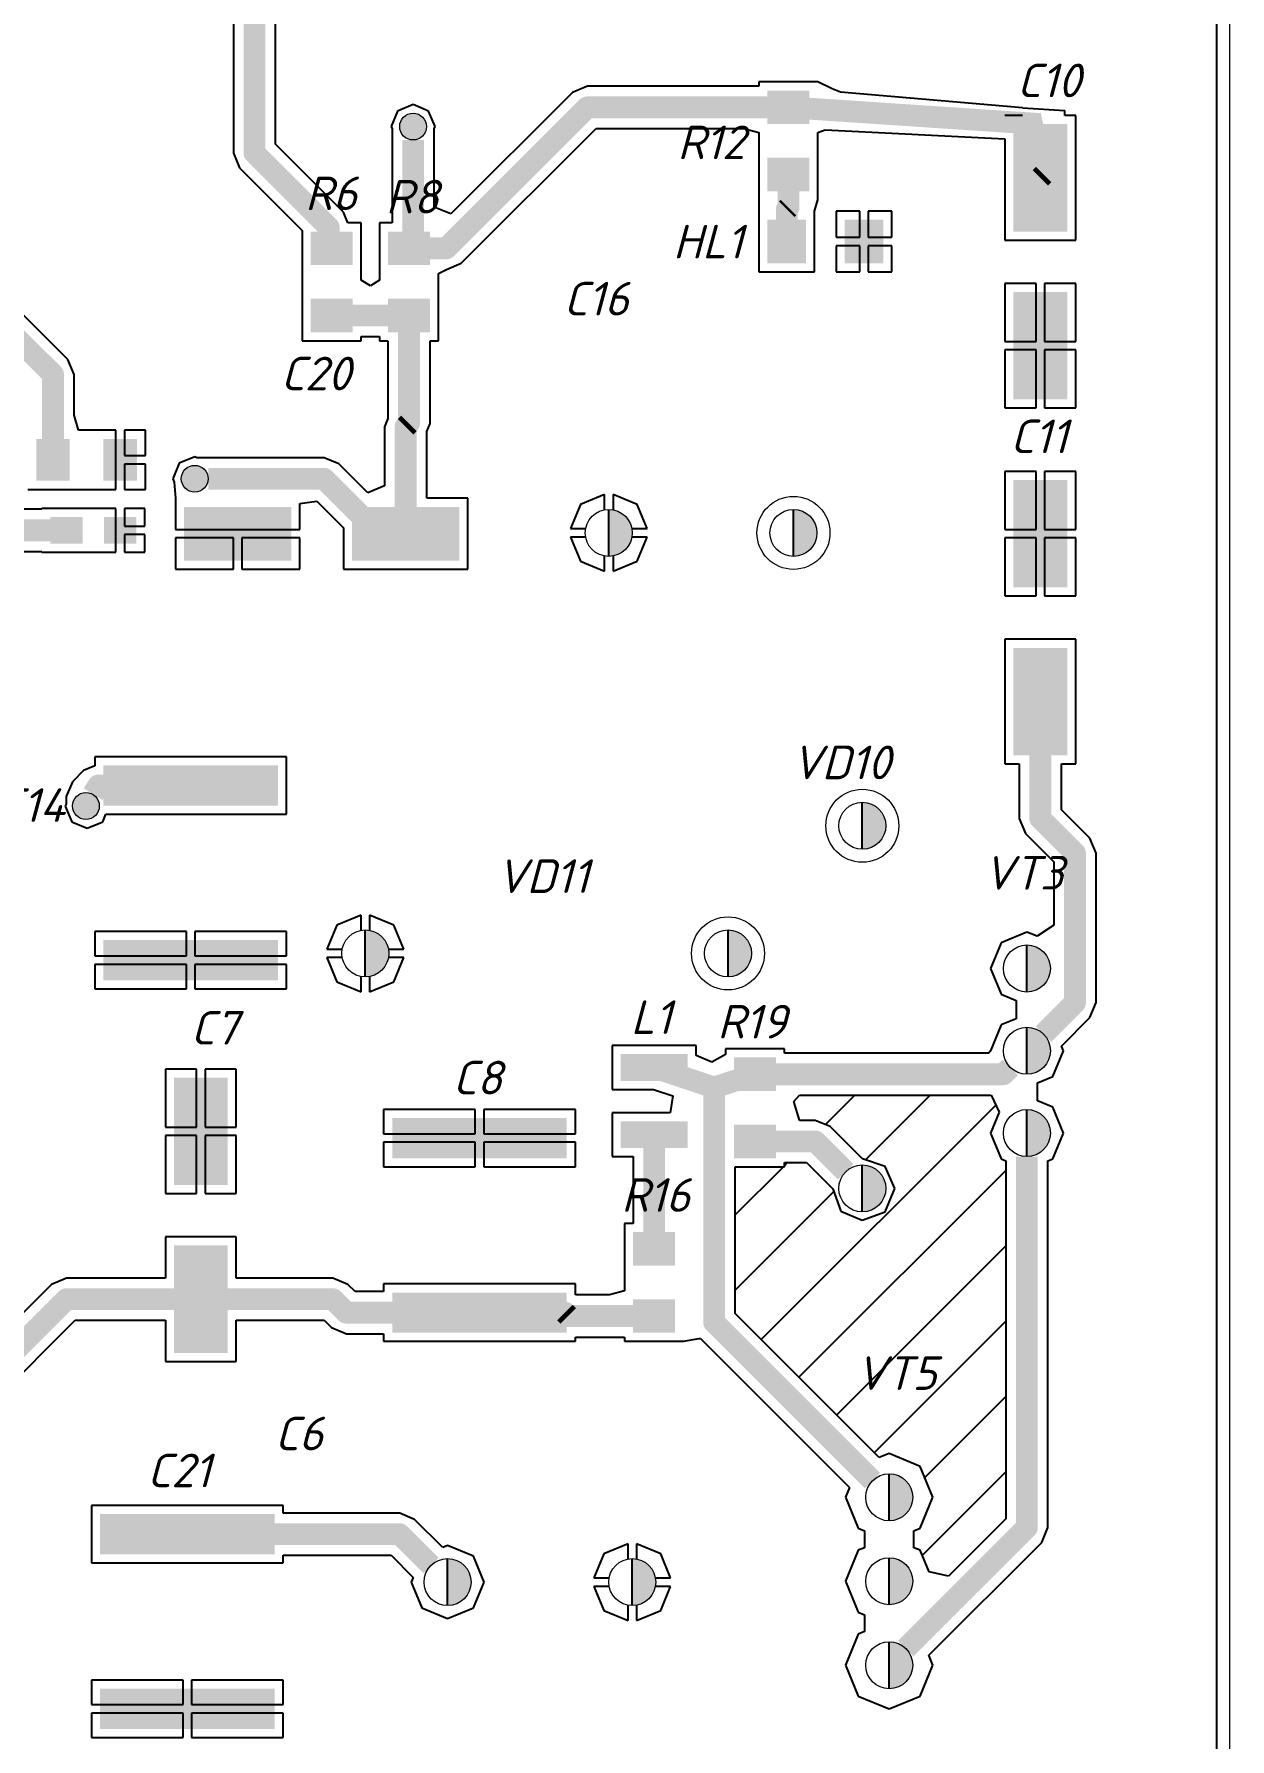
# Model space of a CAD drawing. Header units: millimetres. Extents: x -963 to 6509, y -1367 to 453.
# Drawn here: x 802.4 to 838, y 139.1 to 189.9 of the extents above; entities that cross this region are included whole.
import ezdxf

# ---------------------------------------------------------------- set-up
doc = ezdxf.new("R2010")
doc.units = ezdxf.units.MM
doc.header["$LTSCALE"] = 0.5
doc.layers.get('0').update_dxf_attribs({"lineweight": 60})
doc.layers.get('Defpoints').update_dxf_attribs({"color": 5})
doc.layers.add('2-штриховка', color=7, linetype='Continuous', true_color=0x00c7c7)
doc.layers.add('4-текст', color=7, linetype='Continuous', true_color=0x00ad00)
for name, color, linetype in [('3-размеры', 6, 'Continuous'), ('TopLayer', 1, 'Continuous'), ('TopPaste', 8, 'Continuous')]:
    doc.layers.add(name, color=color, linetype=linetype)
doc.layers.add('Для ПП', color=30, linetype='Continuous', lineweight=20)
doc.styles.get("Standard").update_dxf_attribs({"font": 'isocpeui.ttf', "width": 0.9})
doc.dimstyles.new('Standart', dxfattribs={"dimtxt": 5, "dimasz": 5, "dimexe": 2, "dimexo": 0, "dimgap": 1, "dimtad": 1, "dimtoh": 1, "dimdec": 1, "dimtxsty": 'Standard', "dimcen": 2.5, "dimadec": 0, "dimazin": 0, "dimtfac": 1, "dimtdec": 1, "dimtmove": 0, "dimatfit": 3, "dimldrblk": 'DOTSMALL', "dimfxl": 1, "dimarcsym": 0})

# ---------------------------------------------------------------- blocks, each defined once
blk = doc.blocks.new('*D148')
at = {"layer": '3-размеры', "color": 0, "lineweight": -2, "transparency": 16777216}
for p, q in [((771.795, 153.388), (771.795, 117.321)), ((833.057, 133.988), (833.057, 117.321)), ((773.795, 119.321), (831.057, 119.321))]:
    blk.add_line(p, q, dxfattribs=at)
at = {"layer": '3-размеры', "color": 0, "transparency": 16777216}
for points in [[(773.795, 119.654), (773.795, 118.988), (771.795, 119.321)], [(831.057, 119.654), (831.057, 118.988), (833.057, 119.321)]]:
    blk.add_solid(points, dxfattribs=at)
at = {"layer": 'Defpoints', "color": 0, "transparency": 16777216}
for p in [(771.795, 153.388), (833.057, 133.988), (833.057, 119.321)]:
    blk.add_point(p, dxfattribs=at)
at = {"layer": '3-размеры', "color": 0, "transparency": 16777216, "insert": (801.908, 121.521), "char_height": 2, "attachment_point": 5}
blk.add_mtext('61,3', dxfattribs=at)
blk = doc.blocks.new('_DotSmall')
at = {"color": 0, "linetype": 'ByBlock', "const_width": 0.5}
blk.add_lwpolyline([(-0.0625, 0, 1), (0.0625, 0, 1)], format="xyb", close=True, dxfattribs=at)

msp = doc.modelspace()

# ---------------------------------------------------------------- hatches: boundary and pattern name
at = {"layer": '2-штриховка'}
h = msp.add_hatch(dxfattribs=at)
h.set_pattern_fill('ANSI31', color=256, scale=0.5)
h.set_pattern_definition([(45, (700.0406, 0), (-1.122532, 1.122532), [])])
h.paths.add_polyline_path([(806.141, 222.949), (803.529, 225.561), (796.125, 225.561), (795.674, 225.434), (795.674, 224.942), (795.674, 223.434), (795.422, 223.434), (795.422, 222.967), (795.522, 222.725), (795.522, 222.35), (795.815, 222.35), (795.815, 220.487), (795.522, 220.487), (795.522, 217.464), (795.322, 216.981), (795.322, 214.142), (795.574, 214.142), (795.574, 214.014), (796.616, 214.014), (796.616, 214.142), (798.374, 214.142), (798.374, 212.642), (798.374, 212.634), (798.374, 212.142), (798.825, 212.014), (799.965, 212.014), (800.416, 212.142), (800.416, 212.634), (800.416, 214.142), (801.163, 214.142), (801.668, 214.647), (801.668, 216.361), (801.296, 216.361), (801.296, 218.264), (803.214, 218.264), (803.214, 217.914), (804.241, 217.914), (804.241, 218.167), (805.741, 218.167), (805.749, 218.167), (806.241, 218.167), (806.368, 218.617), (806.368, 219.209), (806.241, 219.209), (806.241, 219.461), (805.078, 219.461), (804.634, 219.644), (803.694, 220.585), (803.629, 220.612), (803.437, 221.074), (803.629, 221.536), (804.091, 221.728), (804.553, 221.536), (804.58, 221.471), (805.337, 220.714), (805.821, 220.714), (805.855, 220.733), (806.183, 221.214), (806.141, 221.409), (806.141, 221.425)])
h.paths.add_polyline_path([(806.268, 210.597), (806.268, 211.761), (805.768, 212.209), (805.649, 212.209), (804.141, 212.209), (804.141, 212.209), (804.002, 212.266), (802.68, 210.944), (802.174, 210.735), (802.174, 210.634), (800.416, 210.634), (800.416, 210.761), (799.307, 210.761), (799.307, 203.414), (799.807, 203.15), (799.911, 203.222), (799.911, 203.981), (800.095, 204.424)])
h.paths.add_polyline_path([(805.064, 206.914), (804.564, 207.121), (801.165, 203.721), (801.165, 202.628), (800.981, 202.184), (799.291, 200.494), (798.848, 200.311), (798.16, 200.311), (798.149, 200.284), (797.495, 200.013), (796.841, 200.284), (796.571, 200.938), (796.651, 201.132), (796.317, 201.632), (795.964, 201.632), (795.521, 201.815), (795.484, 201.853), (795.022, 201.661), (795.022, 198.03), (795.049, 197.542), (795.124, 197.073), (795.466, 196.931), (795.683, 196.714), (796.416, 196.714), (796.416, 196.842), (798.174, 196.842), (798.174, 196.714), (799.513, 196.714), (799.53, 196.731), (799.641, 196.777), (799.641, 197.142), (805.064, 197.142)])
h.paths.add_polyline_path([(805.064, 195.434), (799.641, 195.434), (799.641, 195.461), (798.621, 195.461), (798.174, 194.961), (798.174, 194.842), (798.174, 193.334), (797.922, 193.334), (797.922, 192.728), (798.095, 192.266), (798.787, 191.979), (798.814, 191.914), (799.641, 191.914), (799.641, 191.942), (805.064, 191.942)])
h.paths.add_polyline_path([(831.368, 156.31), (831.227, 156.369), (830.908, 157.138), (831.166, 157.761), (830.928, 158.261), (825.221, 158.261), (825.06, 158.08), (825.22, 157.519), (825.224, 157.514), (825.695, 157.514), (826.138, 157.331), (827.104, 156.365), (827.772, 156.144), (828.061, 155.488), (827.772, 154.791), (827.093, 154.538), (826.45, 154.813), (826.218, 155.479), (825.435, 156.261), (824.774, 156.261), (824.774, 156.134), (823.31, 156.134), (823.31, 151.758), (827.6, 147.469), (827.895, 147.591), (828.816, 147.209), (829.198, 146.288), (828.816, 145.366), (828.627, 145.288), (828.627, 144.788), (828.816, 144.709), (829.082, 144.068), (829.66, 143.939), (831.368, 145.647)])
h = msp.add_hatch(color=256, dxfattribs=at)
h.dxf.hatch_style = 1
h.paths.add_polyline_path([(813.318, 187.114, 1), (814.118, 187.114, 1)])
h = msp.add_hatch(color=256, dxfattribs=at)
h.dxf.hatch_style = 1
h.paths.add_polyline_path([(806.815, 176.624, 1), (807.615, 176.624, 1)])
h = msp.add_hatch(color=256, dxfattribs=at)
h.dxf.hatch_style = 1
h.paths.add_polyline_path([(819.545, 175.713), (819.545, 174.313, 0.414214), (820.245, 175.013, 0.414214)])
h = msp.add_hatch(color=256, dxfattribs=at)
h.dxf.hatch_style = 1
h.paths.add_polyline_path([(825.045, 175.713), (825.045, 174.313, 0.414214), (825.745, 175.013, 0.414214)])
h = msp.add_hatch(color=256, dxfattribs=at)
h.dxf.hatch_style = 1
h.paths.add_polyline_path([(803.573, 166.878, 1), (804.373, 166.878, 1)])
h = msp.add_hatch(color=256, dxfattribs=at)
h.dxf.hatch_style = 1
h.paths.add_polyline_path([(827.095, 166.988), (827.095, 165.588, 0.414214), (827.795, 166.288, 0.414214)])
h = msp.add_hatch(color=256, dxfattribs=at)
h.dxf.hatch_style = 1
h.paths.add_polyline_path([(812.295, 163.188), (812.295, 161.788, 0.414214), (812.995, 162.488, 0.414214)])
h = msp.add_hatch(color=256, dxfattribs=at)
h.dxf.hatch_style = 1
h.paths.add_polyline_path([(823.095, 163.188), (823.095, 161.788, 0.414214), (823.795, 162.488, 0.414214)])
h = msp.add_hatch(color=256, dxfattribs=at)
h.dxf.hatch_style = 1
h.paths.add_polyline_path([(831.995, 162.738), (831.995, 161.338, 0.414214), (832.695, 162.038, 0.414214)])
h = msp.add_hatch(color=256, dxfattribs=at)
h.dxf.hatch_style = 1
h.paths.add_polyline_path([(831.995, 160.288), (831.995, 158.888, 0.414214), (832.695, 159.588, 0.414214)])
h = msp.add_hatch(color=256, dxfattribs=at)
h.dxf.hatch_style = 1
h.paths.add_polyline_path([(831.995, 157.838), (831.995, 156.438, 0.414214), (832.695, 157.138, 0.414214)])
h = msp.add_hatch(color=256, dxfattribs=at)
h.dxf.hatch_style = 1
h.paths.add_polyline_path([(827.095, 156.188), (827.095, 154.788, 0.414214), (827.795, 155.488, 0.414214)])
h = msp.add_hatch(color=256, dxfattribs=at)
h.dxf.hatch_style = 1
h.paths.add_polyline_path([(827.895, 146.988), (827.895, 145.588, 0.414214), (828.595, 146.288, 0.414214)])
h = msp.add_hatch(color=256, dxfattribs=at)
h.dxf.hatch_style = 1
h.paths.add_polyline_path([(814.745, 144.463), (814.745, 143.063, 0.414214), (815.445, 143.763, 0.414214)])
h = msp.add_hatch(color=256, dxfattribs=at)
h.dxf.hatch_style = 1
h.paths.add_polyline_path([(820.245, 144.463), (820.245, 143.063, 0.414214), (820.945, 143.763, 0.414214)])
h = msp.add_hatch(color=256, dxfattribs=at)
h.dxf.hatch_style = 1
h.paths.add_polyline_path([(827.895, 144.488), (827.895, 143.088, 0.414214), (828.595, 143.788, 0.414214)])
h = msp.add_hatch(color=256, dxfattribs=at)
h.dxf.hatch_style = 1
h.paths.add_polyline_path([(827.895, 141.988), (827.895, 140.588, 0.414214), (828.595, 141.288, 0.414214)])

# ---------------------------------------------------------------- linework, layer by layer
at = {"layer": '4-текст'}
for p, q in [((819.545, 174.313), (819.545, 175.713)), ((825.045, 174.313), (825.045, 175.713)), ((827.095, 165.588), (827.095, 166.988)), ((812.295, 161.788), (812.295, 163.188)), ((823.095, 161.788), (823.095, 163.188)), ((831.995, 161.338), (831.995, 162.738)), ((831.995, 158.888), (831.995, 160.288)), ((831.995, 156.438), (831.995, 157.838)), ((827.095, 154.788), (827.095, 156.188)), ((827.895, 145.588), (827.895, 146.988)), ((814.745, 143.063), (814.745, 144.463)), ((820.245, 143.063), (820.245, 144.463)), ((827.895, 143.088), (827.895, 144.488)), ((827.895, 140.588), (827.895, 141.988))]:
    msp.add_line(p, q, dxfattribs=at)
at = {"layer": 'TopLayer'}
for p, q in [((837.645, 258.575), (837.645, 129.4)), ((809.622, 186.585), (809.622, 219.209)), ((808.368, 218.758), (808.368, 186.325)), ((825.774, 188.442), (824.016, 188.442)), ((824.016, 188.442), (824.016, 188.314)), ((826.193, 188.241), (825.774, 188.442)), ((825.774, 188.442), (825.774, 188.442)), ((825.774, 188.442), (825.774, 188.442)), ((818.465, 188.131), (814.844, 184.51)), ((818.908, 188.314), (818.465, 188.131)), ((824.016, 188.314), (818.908, 188.314)), ((826.448, 188.135), (826.193, 188.241)), ((831.868, 187.673), (826.448, 188.135)), ((813.255, 187.577), (813.064, 187.114)), ((813.718, 187.768), (813.255, 187.577)), ((814.18, 187.577), (813.718, 187.768)), ((814.371, 187.114), (814.18, 187.577)), ((831.868, 187.442), (831.341, 187.442)), ((831.868, 187.673), (833.122, 187.594)), ((833.122, 187.442), (833.122, 187.594)), ((833.449, 187.442), (833.122, 187.442)), ((833.449, 183.734), (833.449, 187.442)), ((813.064, 187.114), (813.091, 187.049)), ((813.091, 187.049), (813.091, 184.242)), ((814.344, 187.049), (814.371, 187.114)), ((814.344, 184.717), (814.344, 187.049)), ((815.151, 183.044), (819.168, 187.061)), ((819.168, 187.061), (823.565, 187.061)), ((823.565, 187.061), (824.016, 186.934)), ((824.016, 186.934), (824.016, 186.442)), ((825.774, 186.934), (825.986, 187.019)), ((825.774, 186.442), (825.774, 186.934)), ((825.986, 187.019), (831.341, 186.744)), ((811.646, 184.56), (809.622, 186.585)), ((824.016, 186.442), (824.016, 186.434)), ((824.016, 186.434), (824.016, 184.934)), ((825.774, 186.434), (825.774, 186.442)), ((825.774, 185.05), (825.774, 186.434)), ((831.341, 186.744), (831.341, 183.734)), ((808.368, 186.325), (808.552, 185.882)), ((808.552, 185.882), (810.416, 184.018)), ((824.016, 184.934), (824.016, 184.934)), ((824.016, 184.934), (824.016, 184.592)), ((825.674, 184.592), (825.774, 184.934)), ((825.774, 184.934), (825.774, 185.05)), ((825.774, 184.934), (825.774, 184.934)), ((803.438, 180.174), (798.982, 184.631)), ((811.778, 184.242), (811.646, 184.56)), ((814.844, 184.51), (814.344, 184.717)), ((824.016, 184.592), (824.016, 184.592)), ((824.016, 184.592), (824.016, 184.434)), ((824.016, 184.434), (824.016, 182.784)), ((825.674, 182.784), (825.674, 184.592)), ((825.674, 184.592), (825.674, 184.592)), ((827.018, 184.592), (826.316, 184.592)), ((826.316, 184.592), (826.316, 183.815)), ((827.018, 183.815), (827.018, 184.592)), ((827.974, 184.592), (827.272, 184.592)), ((827.272, 184.592), (827.272, 183.815)), ((827.974, 183.815), (827.974, 184.592)), ((810.416, 184.018), (810.416, 182.742)), ((812.174, 184.242), (811.778, 184.242)), ((812.174, 182.742), (812.174, 184.242)), ((813.091, 184.242), (812.716, 184.242)), ((812.716, 184.242), (812.716, 182.742)), ((826.316, 183.815), (827.018, 183.815)), ((827.272, 183.815), (827.974, 183.815)), ((827.018, 183.561), (826.316, 183.561)), ((826.316, 183.561), (826.316, 182.784)), ((827.018, 182.784), (827.018, 183.561)), ((827.974, 183.561), (827.272, 183.561)), ((827.272, 183.561), (827.272, 182.784)), ((827.974, 182.784), (827.974, 183.561)), ((831.341, 183.734), (833.449, 183.734)), ((814.474, 182.734), (814.708, 182.861)), ((814.708, 182.861), (815.151, 183.044)), ((810.416, 182.742), (810.416, 182.734)), ((810.416, 182.734), (810.416, 182.242)), ((812.174, 182.734), (812.174, 182.742)), ((812.174, 182.54), (812.174, 182.734)), ((812.445, 182.369), (812.174, 182.54)), ((812.716, 182.54), (812.445, 182.369)), ((812.716, 182.742), (812.716, 182.734)), ((812.716, 182.734), (812.716, 182.54)), ((814.474, 182.242), (814.474, 182.734)), ((824.016, 182.784), (825.674, 182.784)), ((826.316, 182.784), (827.018, 182.784)), ((827.272, 182.784), (827.974, 182.784)), ((832.268, 182.442), (831.341, 182.442)), ((831.341, 182.442), (831.341, 180.715)), ((832.268, 180.715), (832.268, 182.442)), ((833.449, 182.442), (832.522, 182.442)), ((832.522, 182.442), (832.522, 180.715)), ((833.449, 180.715), (833.449, 182.442)), ((810.416, 182.242), (810.416, 182.234)), ((810.416, 182.234), (810.416, 180.734)), ((814.474, 182.234), (814.474, 182.242)), ((814.474, 180.734), (814.474, 182.234)), ((812.174, 180.734), (812.174, 180.861)), ((812.174, 180.861), (812.716, 180.861)), ((812.716, 180.861), (812.716, 180.734)), ((810.416, 180.734), (812.174, 180.734)), ((812.716, 180.734), (812.968, 180.734)), ((812.968, 180.734), (812.968, 178.415)), ((814.222, 178.274), (814.222, 180.734)), ((814.222, 180.734), (814.474, 180.734)), ((831.341, 180.715), (832.268, 180.715)), ((832.268, 180.461), (831.341, 180.461)), ((831.341, 180.461), (831.341, 178.734)), ((832.268, 178.734), (832.268, 180.461)), ((832.522, 180.715), (833.449, 180.715)), ((833.449, 180.461), (832.522, 180.461)), ((832.522, 180.461), (832.522, 178.734)), ((833.449, 178.734), (833.449, 180.461)), ((803.622, 179.731), (803.438, 180.174)), ((803.622, 178.517), (803.622, 179.731)), ((831.341, 178.734), (832.268, 178.734)), ((832.522, 178.734), (833.449, 178.734)), ((803.749, 178.067), (803.622, 178.517)), ((812.968, 178.415), (812.868, 178.174)), ((814.122, 178.032), (814.222, 178.274)), ((804.241, 178.067), (803.749, 178.067)), ((804.249, 178.067), (804.241, 178.067)), ((804.868, 178.067), (804.249, 178.067)), ((804.868, 177.188), (804.868, 178.067)), ((805.749, 178.067), (805.122, 178.067)), ((805.122, 178.067), (805.122, 177.315)), ((805.749, 177.315), (805.749, 178.067)), ((812.868, 178.174), (812.868, 176.414)), ((814.122, 176.042), (814.122, 178.032)), ((805.122, 177.315), (805.749, 177.315)), ((807.215, 177.278), (806.753, 177.086)), ((807.28, 177.251), (807.215, 177.278)), ((811.065, 177.251), (807.28, 177.251)), ((811.508, 177.067), (811.065, 177.251)), ((804.868, 176.309), (804.868, 177.188)), ((805.749, 177.061), (805.122, 177.061)), ((805.122, 177.061), (805.122, 176.309)), ((805.749, 176.309), (805.749, 177.061)), ((806.753, 177.086), (806.561, 176.624)), ((812.368, 176.207), (811.508, 177.067)), ((832.268, 176.842), (831.341, 176.842)), ((831.341, 176.842), (831.341, 175.115)), ((832.268, 175.115), (832.268, 176.842)), ((833.449, 176.842), (832.522, 176.842)), ((832.522, 176.842), (832.522, 175.115)), ((833.449, 175.115), (833.449, 176.842)), ((802.241, 176.309), (803.741, 176.309)), ((803.741, 176.309), (803.749, 176.309)), ((803.749, 176.309), (804.241, 176.309)), ((804.241, 176.309), (804.249, 176.309)), ((804.249, 176.309), (804.868, 176.309)), ((805.122, 176.309), (805.749, 176.309)), ((806.561, 176.624), (806.602, 176.526)), ((806.602, 176.526), (806.641, 176.042)), ((812.868, 176.414), (812.368, 176.207)), ((802.658, 175.714), (795.135, 175.714)), ((803.758, 175.742), (802.658, 175.742)), ((802.658, 175.742), (802.658, 175.714)), ((804.258, 175.742), (803.758, 175.742)), ((804.631, 175.742), (804.258, 175.742)), ((804.868, 175.742), (804.631, 175.742)), ((804.868, 175.088), (804.868, 175.742)), ((805.731, 175.742), (805.122, 175.742)), ((805.122, 175.742), (805.122, 175.215)), ((805.731, 175.215), (805.731, 175.742)), ((806.641, 176.042), (806.641, 176.042)), ((806.641, 176.042), (806.641, 175.115)), ((810.349, 175.892), (810.849, 175.954)), ((810.349, 175.115), (810.349, 175.892)), ((810.849, 175.954), (811.641, 175.162)), ((815.349, 176.042), (814.122, 176.042)), ((815.349, 173.934), (815.349, 176.042)), ((818.7, 175.858), (818.403, 175.14)), ((819.418, 176.155), (818.7, 175.858)), ((819.418, 175.701), (819.418, 176.155)), ((819.418, 175.701), (819.418, 176.047)), ((820.39, 175.858), (819.672, 176.155)), ((819.672, 176.155), (819.672, 175.701)), ((819.672, 176.047), (819.672, 175.701)), ((820.687, 175.14), (820.39, 175.858)), ((805.122, 175.215), (805.731, 175.215)), ((804.868, 174.434), (804.868, 175.088)), ((805.731, 174.961), (805.122, 174.961)), ((805.122, 174.961), (805.122, 174.434)), ((805.731, 174.434), (805.731, 174.961)), ((806.641, 175.115), (808.495, 175.115)), ((808.368, 174.861), (806.641, 174.861)), ((806.641, 174.861), (806.641, 173.934)), ((808.368, 173.934), (808.368, 174.861)), ((808.495, 175.115), (810.349, 175.115)), ((810.349, 174.861), (808.622, 174.861)), ((808.622, 174.861), (808.622, 173.934)), ((810.349, 173.934), (810.349, 174.861)), ((811.641, 175.162), (811.641, 173.934)), ((818.403, 175.14), (818.857, 175.14)), ((818.857, 174.886), (818.403, 174.886)), ((818.403, 174.886), (818.7, 174.168)), ((818.511, 175.14), (818.857, 175.14)), ((818.857, 174.886), (818.511, 174.886)), ((820.233, 175.14), (820.579, 175.14)), ((820.233, 175.14), (820.687, 175.14)), ((820.579, 174.886), (820.233, 174.886)), ((820.687, 174.886), (820.233, 174.886)), ((820.39, 174.168), (820.687, 174.886)), ((831.341, 175.115), (832.268, 175.115)), ((832.268, 174.861), (831.341, 174.861)), ((831.341, 174.861), (831.341, 173.134)), ((832.268, 173.134), (832.268, 174.861)), ((832.522, 175.115), (833.449, 175.115)), ((833.449, 174.861), (832.522, 174.861)), ((832.522, 174.861), (832.522, 173.134)), ((833.449, 173.134), (833.449, 174.861)), ((795.395, 174.461), (802.658, 174.461)), ((802.658, 174.461), (802.658, 174.434)), ((802.658, 174.434), (803.758, 174.434)), ((803.758, 174.434), (804.131, 174.434)), ((804.131, 174.434), (804.631, 174.434)), ((804.631, 174.434), (804.868, 174.434)), ((805.122, 174.434), (805.731, 174.434)), ((818.7, 174.168), (819.418, 173.87)), ((819.418, 173.978), (819.418, 174.324)), ((819.418, 173.87), (819.418, 174.324)), ((819.672, 174.324), (819.672, 173.978)), ((819.672, 174.324), (819.672, 173.87)), ((819.672, 173.87), (820.39, 174.168)), ((806.641, 173.934), (808.368, 173.934)), ((808.622, 173.934), (810.349, 173.934)), ((811.641, 173.934), (815.349, 173.934)), ((831.341, 173.134), (832.268, 173.134)), ((832.522, 173.134), (833.449, 173.134)), ((833.449, 171.842), (831.341, 171.842)), ((831.341, 171.842), (831.341, 168.134)), ((833.449, 168.134), (833.449, 171.842)), ((804.241, 168.071), (803.902, 167.931)), ((809.949, 168.342), (804.241, 168.342)), ((804.241, 168.342), (804.241, 168.071)), ((809.949, 166.634), (809.949, 168.342)), ((831.341, 168.134), (831.768, 168.134)), ((831.768, 168.134), (831.768, 166.507)), ((833.022, 166.766), (833.022, 168.134)), ((833.022, 168.134), (833.449, 168.134)), ((803.572, 167.601), (803.388, 167.157)), ((803.902, 167.931), (803.572, 167.601)), ((803.388, 167.157), (803.388, 166.936)), ((803.388, 166.936), (803.361, 166.871)), ((803.361, 166.871), (803.552, 166.408)), ((804.477, 166.408), (804.57, 166.634)), ((804.57, 166.634), (809.949, 166.634)), ((833.871, 165.917), (833.022, 166.766)), ((803.552, 166.408), (804.015, 166.217)), ((804.015, 166.217), (804.477, 166.408)), ((831.768, 166.507), (831.952, 166.063)), ((831.952, 166.063), (832.801, 165.214)), ((834.055, 165.474), (833.871, 165.917)), ((832.801, 165.214), (832.801, 163.332)), ((834.055, 161.021), (834.055, 165.474)), ((812.168, 163.63), (811.45, 163.333)), ((812.168, 163.176), (812.168, 163.63)), ((812.168, 163.176), (812.168, 163.522)), ((813.14, 163.333), (812.422, 163.63)), ((812.422, 163.63), (812.422, 163.176)), ((812.422, 163.522), (812.422, 163.176)), ((806.968, 163.142), (804.241, 163.142)), ((804.241, 163.142), (804.241, 162.415)), ((806.968, 162.415), (806.968, 163.142)), ((809.949, 163.142), (807.222, 163.142)), ((807.222, 163.142), (807.222, 162.415)), ((809.949, 162.415), (809.949, 163.142)), ((811.45, 163.333), (811.153, 162.615)), ((813.437, 162.615), (813.14, 163.333)), ((831.995, 163.124), (831.227, 162.806)), ((832.301, 162.997), (831.995, 163.124)), ((832.801, 163.332), (832.301, 162.997)), ((811.153, 162.615), (811.607, 162.615)), ((811.261, 162.615), (811.607, 162.615)), ((812.983, 162.615), (813.329, 162.615)), ((812.983, 162.615), (813.437, 162.615)), ((831.227, 162.806), (830.908, 162.038)), ((804.241, 162.415), (806.968, 162.415)), ((806.968, 162.161), (804.241, 162.161)), ((804.241, 162.161), (804.241, 161.434)), ((806.968, 161.434), (806.968, 162.161)), ((807.222, 162.415), (809.949, 162.415)), ((809.949, 162.161), (807.222, 162.161)), ((807.222, 162.161), (807.222, 161.434)), ((809.949, 161.434), (809.949, 162.161)), ((811.607, 162.361), (811.153, 162.361)), ((811.153, 162.361), (811.45, 161.643)), ((811.607, 162.361), (811.261, 162.361)), ((813.329, 162.361), (812.983, 162.361)), ((813.437, 162.361), (812.983, 162.361)), ((813.14, 161.643), (813.437, 162.361)), ((830.908, 162.038), (831.227, 161.269)), ((811.45, 161.643), (812.168, 161.345)), ((812.168, 161.453), (812.168, 161.799)), ((812.168, 161.345), (812.168, 161.799)), ((812.422, 161.799), (812.422, 161.453)), ((812.422, 161.799), (812.422, 161.345)), ((812.422, 161.345), (813.14, 161.643)), ((804.241, 161.434), (806.968, 161.434)), ((807.222, 161.434), (809.949, 161.434)), ((831.227, 161.269), (831.676, 161.083)), ((831.676, 161.083), (831.676, 160.542)), ((833.871, 160.577), (834.055, 161.021)), ((831.676, 160.542), (831.227, 160.356)), ((833.023, 159.729), (833.871, 160.577)), ((831.227, 160.356), (830.908, 159.588)), ((822.149, 159.742), (819.641, 159.742)), ((819.641, 159.742), (819.641, 158.434)), ((822.149, 159.45), (822.149, 159.742)), ((822.613, 159.244), (822.149, 159.45)), ((823.016, 159.479), (822.613, 159.244)), ((824.774, 159.642), (823.016, 159.642)), ((823.016, 159.642), (823.016, 159.479)), ((824.774, 159.514), (824.774, 159.642)), ((830.859, 159.514), (824.774, 159.514)), ((830.908, 159.588), (830.859, 159.514)), ((832.763, 158.819), (833.082, 159.588)), ((833.082, 159.588), (833.023, 159.729)), ((807.268, 159.042), (806.341, 159.042)), ((806.341, 159.042), (806.341, 157.315)), ((807.268, 157.315), (807.268, 159.042)), ((808.449, 159.042), (807.522, 159.042)), ((807.522, 159.042), (807.522, 157.315)), ((808.449, 157.315), (808.449, 159.042)), ((819.641, 158.434), (820.876, 158.434)), ((820.876, 158.434), (821.454, 158.242)), ((832.314, 158.633), (832.763, 158.819)), ((832.314, 158.092), (832.314, 158.633)), ((821.454, 158.242), (821.374, 157.742)), ((825.06, 158.08), (825.221, 158.261)), ((825.22, 157.519), (825.06, 158.08)), ((825.221, 158.261), (830.928, 158.261)), ((830.928, 158.261), (831.166, 157.761)), ((832.763, 157.906), (832.314, 158.092)), ((815.568, 157.842), (812.841, 157.842)), ((812.841, 157.842), (812.841, 157.115)), ((815.568, 157.115), (815.568, 157.842)), ((818.549, 157.842), (815.822, 157.842)), ((815.822, 157.842), (815.822, 157.115)), ((818.549, 157.115), (818.549, 157.842)), ((821.374, 157.742), (819.641, 157.742)), ((819.641, 157.742), (819.641, 156.434)), ((825.224, 157.514), (825.22, 157.519)), ((825.695, 157.514), (825.224, 157.514)), ((826.138, 157.331), (825.695, 157.514)), ((831.166, 157.761), (830.908, 157.138)), ((833.082, 157.138), (832.763, 157.906)), ((806.341, 157.315), (807.268, 157.315)), ((807.268, 157.061), (806.341, 157.061)), ((806.341, 157.061), (806.341, 155.334)), ((807.268, 155.334), (807.268, 157.061)), ((807.522, 157.315), (808.449, 157.315)), ((808.449, 157.061), (807.522, 157.061)), ((807.522, 157.061), (807.522, 155.334)), ((808.449, 155.334), (808.449, 157.061)), ((812.841, 157.115), (815.568, 157.115)), ((815.822, 157.115), (818.549, 157.115)), ((827.104, 156.365), (826.138, 157.331)), ((830.908, 157.138), (831.227, 156.369)), ((832.763, 156.369), (833.082, 157.138)), ((815.568, 156.861), (812.841, 156.861)), ((812.841, 156.861), (812.841, 156.134)), ((815.568, 156.134), (815.568, 156.861)), ((818.549, 156.861), (815.822, 156.861)), ((815.822, 156.861), (815.822, 156.134)), ((818.549, 156.134), (818.549, 156.861)), ((819.641, 156.434), (820.268, 156.434)), ((820.268, 156.434), (820.268, 154.442)), ((812.841, 156.134), (815.568, 156.134)), ((815.822, 156.134), (818.549, 156.134)), ((823.31, 151.758), (823.31, 156.134)), ((823.31, 156.134), (824.774, 156.134)), ((824.774, 156.134), (824.774, 156.261)), ((824.774, 156.261), (825.435, 156.261)), ((825.435, 156.261), (826.218, 155.479)), ((827.772, 156.144), (827.104, 156.365)), ((828.061, 155.488), (827.772, 156.144)), ((831.227, 156.369), (831.368, 156.31)), ((831.368, 156.31), (831.368, 145.647)), ((832.622, 156.31), (832.763, 156.369)), ((832.622, 145.388), (832.622, 156.31)), ((826.218, 155.479), (826.45, 154.813)), ((827.772, 154.791), (828.061, 155.488)), ((806.341, 155.334), (807.268, 155.334)), ((807.522, 155.334), (808.449, 155.334)), ((820.268, 154.442), (820.016, 154.442)), ((820.016, 154.442), (820.016, 152.942)), ((826.45, 154.813), (827.093, 154.538)), ((827.093, 154.538), (827.772, 154.791)), ((808.449, 154.042), (806.341, 154.042)), ((806.341, 154.042), (806.341, 152.814)), ((808.449, 152.814), (808.449, 154.042)), ((820.016, 152.942), (820.016, 152.934)), ((820.016, 152.934), (820.016, 152.442)), ((802.952, 152.631), (800.26, 149.939)), ((803.395, 152.814), (802.952, 152.631)), ((806.341, 152.814), (803.395, 152.814)), ((811.33, 152.814), (808.449, 152.814)), ((811.773, 152.631), (811.33, 152.814)), ((811.99, 152.414), (811.773, 152.631)), ((812.841, 152.414), (811.99, 152.414)), ((818.549, 152.642), (812.841, 152.642)), ((812.841, 152.642), (812.841, 152.414)), ((818.549, 152.314), (818.549, 152.642)), ((820.016, 152.442), (819.565, 152.314)), ((819.565, 152.314), (818.549, 152.314)), ((801.146, 149.053), (803.655, 151.561)), ((803.655, 151.561), (806.341, 151.561)), ((806.341, 151.561), (806.341, 150.334)), ((808.449, 150.334), (808.449, 151.561)), ((808.449, 151.561), (811.07, 151.561)), ((811.07, 151.561), (811.287, 151.344)), ((811.287, 151.344), (811.73, 151.161)), ((827.6, 147.469), (823.31, 151.758)), ((811.73, 151.161), (812.841, 151.161)), ((812.841, 151.161), (812.841, 150.934)), ((812.841, 150.934), (818.549, 150.934)), ((818.549, 150.934), (818.549, 151.061)), ((818.549, 151.061), (820.016, 151.061)), ((820.016, 151.061), (820.016, 150.934)), ((820.016, 150.934), (821.774, 150.934)), ((821.774, 150.934), (822.239, 151.019)), ((821.774, 150.934), (821.774, 150.934)), ((822.239, 151.019), (822.274, 151.022)), ((822.274, 151.022), (826.714, 146.582)), ((806.341, 150.334), (808.449, 150.334)), ((827.895, 147.591), (827.6, 147.469)), ((828.816, 147.209), (827.895, 147.591)), ((829.198, 146.288), (828.816, 147.209)), ((826.714, 146.582), (826.592, 146.288)), ((826.592, 146.288), (826.973, 145.366)), ((828.816, 145.366), (829.198, 146.288)), ((809.849, 146.042), (804.141, 146.042)), ((804.141, 146.042), (804.141, 144.334)), ((809.849, 145.814), (809.849, 146.042)), ((813.32, 145.814), (809.849, 145.814)), ((813.763, 145.631), (813.32, 145.814)), ((814.603, 144.791), (813.763, 145.631)), ((826.973, 145.366), (827.163, 145.288)), ((827.163, 145.288), (827.163, 144.788)), ((828.627, 145.288), (828.816, 145.366)), ((828.627, 144.788), (828.627, 145.288)), ((831.368, 145.647), (829.66, 143.939)), ((832.438, 144.944), (832.622, 145.388)), ((814.745, 144.849), (814.603, 144.791)), ((815.513, 144.531), (814.745, 144.849)), ((820.118, 144.905), (819.4, 144.608)), ((820.118, 144.451), (820.118, 144.905)), ((820.118, 144.451), (820.118, 144.797)), ((821.09, 144.608), (820.372, 144.905)), ((820.372, 144.905), (820.372, 144.451)), ((820.372, 144.797), (820.372, 144.451)), ((827.163, 144.788), (826.973, 144.709)), ((828.816, 144.709), (828.627, 144.788)), ((829.076, 141.582), (832.438, 144.944)), ((804.141, 144.334), (809.849, 144.334)), ((809.849, 144.334), (809.849, 144.561)), ((809.849, 144.561), (813.06, 144.561)), ((813.06, 144.561), (813.717, 143.904)), ((815.832, 143.763), (815.513, 144.531)), ((819.4, 144.608), (819.103, 143.89)), ((821.387, 143.89), (821.09, 144.608)), ((826.973, 144.709), (826.592, 143.788)), ((829.082, 144.068), (828.816, 144.709)), ((813.717, 143.904), (813.658, 143.763)), ((813.658, 143.763), (813.977, 142.994)), ((815.513, 142.994), (815.832, 143.763)), ((819.103, 143.89), (819.557, 143.89)), ((819.211, 143.89), (819.557, 143.89)), ((820.933, 143.89), (821.279, 143.89)), ((820.933, 143.89), (821.387, 143.89)), ((826.592, 143.788), (826.973, 142.866)), ((829.66, 143.939), (829.082, 144.068)), ((819.557, 143.636), (819.103, 143.636)), ((819.103, 143.636), (819.4, 142.918)), ((819.557, 143.636), (819.211, 143.636)), ((821.279, 143.636), (820.933, 143.636)), ((821.387, 143.636), (820.933, 143.636)), ((821.09, 142.918), (821.387, 143.636)), ((813.977, 142.994), (814.745, 142.676)), ((814.745, 142.676), (815.513, 142.994)), ((819.4, 142.918), (820.118, 142.62)), ((820.118, 142.728), (820.118, 143.074)), ((820.118, 142.62), (820.118, 143.074)), ((820.372, 143.074), (820.372, 142.728)), ((820.372, 143.074), (820.372, 142.62)), ((820.372, 142.62), (821.09, 142.918)), ((826.973, 142.866), (827.163, 142.788)), ((827.163, 142.788), (827.163, 142.288)), ((826.973, 142.209), (826.592, 141.288)), ((827.163, 142.288), (826.973, 142.209)), ((826.592, 141.288), (826.973, 140.366)), ((828.816, 140.366), (829.198, 141.288)), ((829.198, 141.288), (829.076, 141.582)), ((806.868, 140.842), (804.141, 140.842)), ((804.141, 140.842), (804.141, 140.115)), ((806.868, 140.115), (806.868, 140.842)), ((809.849, 140.842), (807.122, 140.842)), ((807.122, 140.842), (807.122, 140.115)), ((809.849, 140.115), (809.849, 140.842)), ((826.973, 140.366), (827.895, 139.984)), ((827.895, 139.984), (828.816, 140.366)), ((804.141, 140.115), (806.868, 140.115)), ((806.868, 139.861), (804.141, 139.861)), ((804.141, 139.861), (804.141, 139.134)), ((806.868, 139.134), (806.868, 139.861)), ((807.122, 140.115), (809.849, 140.115)), ((809.849, 139.861), (807.122, 139.861)), ((807.122, 139.861), (807.122, 139.134)), ((809.849, 139.134), (809.849, 139.861)), ((804.141, 139.134), (806.868, 139.134)), ((807.122, 139.134), (809.849, 139.134))]:
    msp.add_line(p, q, dxfattribs=at)
at = {"layer": 'TopLayer', "const_width": 0.65}
for points in [[(808.995, 186.325), (808.995, 220.088)], [(814.708, 183.488), (818.908, 187.688)], [(818.908, 187.688), (824.895, 187.688)], [(824.895, 187.688), (832.395, 187.188)], [(832.495, 185.688), (832.092, 187.442)], [(813.718, 183.488), (813.718, 186.714)], [(808.995, 186.325), (811.203, 184.117)], [(824.895, 184.701), (824.895, 185.688)], [(832.395, 185.588), (832.495, 185.688)], [(824.845, 184.651), (824.895, 184.701)], [(824.845, 183.688), (824.845, 184.651)], [(798.355, 184.371), (802.995, 179.731)], [(811.203, 183.488), (811.203, 184.117)], [(811.203, 183.488), (811.295, 183.488)], [(813.595, 183.488), (813.718, 183.488)], [(813.718, 183.488), (814.708, 183.488)], [(811.295, 181.488), (813.595, 181.488)], [(813.595, 178.274), (813.595, 181.488)], [(802.995, 177.188), (802.995, 179.731)], [(813.495, 178.174), (813.595, 178.274)], [(813.495, 174.988), (813.495, 178.174)], [(807.615, 176.624), (811.065, 176.624)], [(811.065, 176.624), (812.702, 174.988)], [(795.135, 175.088), (803.395, 175.088)], [(812.702, 174.988), (813.495, 174.988)], [(832.395, 166.507), (832.395, 169.988)], [(804.186, 167.23), (804.345, 167.488)], [(804.345, 167.488), (807.095, 167.488)], [(832.395, 166.507), (833.428, 165.474)], [(833.428, 161.021), (833.428, 165.474)], [(832.49, 160.083), (833.428, 161.021)], [(820.895, 159.088), (822.684, 158.494)], [(822.684, 158.494), (823.895, 158.888)], [(823.895, 158.888), (831.295, 158.888)], [(831.295, 158.888), (831.5, 159.093)], [(822.684, 151.499), (822.684, 158.494)], [(820.895, 153.688), (820.895, 157.088)], [(823.895, 156.888), (825.695, 156.888)], [(825.695, 156.888), (826.6, 155.983)], [(831.995, 145.388), (831.995, 156.438)], [(800.69, 149.483), (803.395, 152.188)], [(803.395, 152.188), (807.395, 152.188)], [(807.395, 152.188), (811.33, 152.188)], [(811.33, 152.188), (811.73, 151.788)], [(811.73, 151.788), (815.695, 151.788)], [(815.695, 151.788), (818.239, 151.788)], [(818.239, 151.788), (818.339, 151.688)], [(818.339, 151.688), (820.895, 151.688)], [(822.684, 151.499), (827.4, 146.783)], [(806.995, 145.188), (813.32, 145.188)], [(813.32, 145.188), (814.25, 144.258)], [(828.39, 141.783), (831.995, 145.388)]]:
    msp.add_lwpolyline(points, dxfattribs=at)
at = {"layer": 'TopLayer', "const_width": 0.325}
for points in [[(818.746, 187.688, 1), (819.071, 187.688, 1)], [(818.746, 187.688, 1), (819.071, 187.688, 1)], [(824.733, 187.688, 1), (825.057, 187.688, 1)], [(824.733, 187.688, 1), (825.057, 187.688, 1)], [(808.832, 186.325, 1), (809.157, 186.325, 1)], [(808.832, 186.325, 1), (809.157, 186.325, 1)], [(824.733, 185.688, 1), (825.057, 185.688, 1)], [(832.232, 185.588, 1), (832.557, 185.588, 1)], [(832.332, 185.688, 1), (832.657, 185.688, 1)], [(832.332, 185.688, 1), (832.657, 185.688, 1)], [(824.682, 184.651, 1), (825.007, 184.651, 1)], [(824.682, 184.651, 1), (825.007, 184.651, 1)], [(824.733, 184.701, 1), (825.057, 184.701, 1)], [(824.733, 184.701, 1), (825.057, 184.701, 1)], [(811.04, 184.117, 1), (811.365, 184.117, 1)], [(811.04, 184.117, 1), (811.365, 184.117, 1)], [(811.04, 183.488, 1), (811.365, 183.488, 1)], [(811.04, 183.488, 1), (811.365, 183.488, 1)], [(811.132, 183.488, 1), (811.457, 183.488, 1)], [(813.432, 183.488, 1), (813.757, 183.488, 1)], [(813.555, 183.488, 1), (813.88, 183.488, 1)], [(813.555, 183.488, 1), (813.88, 183.488, 1)], [(813.555, 183.488, 1), (813.88, 183.488, 1)], [(814.546, 183.488, 1), (814.871, 183.488, 1)], [(814.546, 183.488, 1), (814.871, 183.488, 1)], [(824.682, 183.688, 1), (825.007, 183.688, 1)], [(811.132, 181.488, 1), (811.457, 181.488, 1)], [(813.432, 181.488, 1), (813.757, 181.488, 1)], [(813.432, 181.488, 1), (813.757, 181.488, 1)], [(802.832, 179.731, 1), (803.157, 179.731, 1)], [(802.832, 179.731, 1), (803.157, 179.731, 1)], [(813.332, 178.174, 1), (813.657, 178.174, 1)], [(813.332, 178.174, 1), (813.657, 178.174, 1)], [(813.432, 178.274, 1), (813.757, 178.274, 1)], [(813.432, 178.274, 1), (813.757, 178.274, 1)], [(802.832, 177.188, 1), (803.157, 177.188, 1)], [(810.902, 176.624, 1), (811.227, 176.624, 1)], [(810.902, 176.624, 1), (811.227, 176.624, 1)], [(803.232, 175.088, 1), (803.557, 175.088, 1)], [(812.539, 174.988, 1), (812.864, 174.988, 1)], [(812.539, 174.988, 1), (812.864, 174.988, 1)], [(813.332, 174.988, 1), (813.657, 174.988, 1)], [(813.332, 174.988, 1), (813.657, 174.988, 1)], [(832.232, 169.988, 1), (832.557, 169.988, 1)], [(804.182, 167.488, 1), (804.507, 167.488, 1)], [(804.182, 167.488, 1), (804.507, 167.488, 1)], [(806.932, 167.488, 1), (807.257, 167.488, 1)], [(832.232, 166.507, 1), (832.557, 166.507, 1)], [(832.232, 166.507, 1), (832.557, 166.507, 1)], [(833.265, 165.474, 1), (833.59, 165.474, 1)], [(833.265, 165.474, 1), (833.59, 165.474, 1)], [(833.265, 161.021, 1), (833.59, 161.021, 1)], [(833.265, 161.021, 1), (833.59, 161.021, 1)], [(820.732, 159.088, 1), (821.057, 159.088, 1)], [(823.733, 158.888, 1), (824.058, 158.888, 1)], [(823.733, 158.888, 1), (824.058, 158.888, 1)], [(822.521, 158.494, 1), (822.846, 158.494, 1)], [(822.521, 158.494, 1), (822.846, 158.494, 1)], [(822.521, 158.494, 1), (822.846, 158.494, 1)], [(820.732, 157.088, 1), (821.057, 157.088, 1)], [(823.733, 156.888, 1), (824.058, 156.888, 1)], [(825.532, 156.888, 1), (825.857, 156.888, 1)], [(825.532, 156.888, 1), (825.857, 156.888, 1)], [(820.732, 153.688, 1), (821.057, 153.688, 1)], [(803.232, 152.188, 1), (803.557, 152.188, 1)], [(803.232, 152.188, 1), (803.557, 152.188, 1)], [(807.232, 152.188, 1), (807.557, 152.188, 1)], [(807.232, 152.188, 1), (807.557, 152.188, 1)], [(811.167, 152.188, 1), (811.492, 152.188, 1)], [(811.167, 152.188, 1), (811.492, 152.188, 1)], [(811.567, 151.788, 1), (811.892, 151.788, 1)], [(811.567, 151.788, 1), (811.892, 151.788, 1)], [(815.532, 151.788, 1), (815.857, 151.788, 1)], [(815.532, 151.788, 1), (815.857, 151.788, 1)], [(818.076, 151.788, 1), (818.401, 151.788, 1)], [(818.076, 151.788, 1), (818.401, 151.788, 1)], [(818.176, 151.688, 1), (818.501, 151.688, 1)], [(818.176, 151.688, 1), (818.501, 151.688, 1)], [(820.732, 151.688, 1), (821.057, 151.688, 1)], [(822.521, 151.499, 1), (822.846, 151.499, 1)], [(822.521, 151.499, 1), (822.846, 151.499, 1)], [(806.832, 145.188, 1), (807.157, 145.188, 1)], [(813.157, 145.188, 1), (813.482, 145.188, 1)], [(813.157, 145.188, 1), (813.482, 145.188, 1)], [(831.832, 145.388, 1), (832.157, 145.388, 1)], [(831.832, 145.388, 1), (832.157, 145.388, 1)]]:
    msp.add_lwpolyline(points, format="xyb", close=True, dxfattribs=at)
msp.add_lwpolyline([(831.132, 158.888, 1), (831.457, 158.888)], format="xyb", dxfattribs=at)
at = {"layer": 'TopLayer'}
for points in [[(825.52, 187.188), (825.52, 188.188), (824.27, 187.188), (824.27, 188.188)], [(831.595, 183.988), (833.195, 183.988), (831.595, 187.188), (833.195, 187.188)], [(825.52, 185.188), (825.52, 186.188), (824.27, 185.188), (824.27, 186.188)], [(824.27, 183.038), (825.42, 183.038), (824.27, 184.338), (825.42, 184.338)], [(826.57, 183.038), (827.72, 183.038), (826.57, 184.338), (827.72, 184.338)], [(810.67, 183.988), (810.67, 182.988), (811.92, 183.988), (811.92, 182.988)], [(814.22, 182.988), (814.22, 183.988), (812.97, 182.988), (812.97, 183.988)], [(810.67, 181.988), (810.67, 180.988), (811.92, 181.988), (811.92, 180.988)], [(814.22, 180.988), (814.22, 181.988), (812.97, 180.988), (812.97, 181.988)], [(831.595, 178.988), (833.195, 178.988), (831.595, 182.188), (833.195, 182.188)], [(803.495, 177.813), (802.495, 177.813), (803.495, 176.563), (802.495, 176.563)], [(805.495, 177.813), (804.495, 177.813), (805.495, 176.563), (804.495, 176.563)], [(831.595, 173.388), (833.195, 173.388), (831.595, 176.588), (833.195, 176.588)], [(806.895, 175.788), (806.895, 174.188), (810.095, 175.788), (810.095, 174.188)], [(811.895, 175.788), (811.895, 174.188), (815.095, 175.788), (815.095, 174.188)], [(803.877, 175.488), (802.912, 175.488), (803.877, 174.688), (802.912, 174.688)], [(805.477, 175.488), (804.512, 175.488), (805.477, 174.688), (804.512, 174.688)], [(831.595, 168.388), (833.195, 168.388), (831.595, 171.588), (833.195, 171.588)], [(809.695, 166.888), (809.695, 168.088), (804.495, 166.888), (804.495, 168.088)], [(809.695, 161.688), (809.695, 162.888), (804.495, 161.688), (804.495, 162.888)], [(819.895, 159.488), (819.895, 158.688), (821.895, 159.488), (821.895, 158.688)], [(823.27, 159.388), (823.27, 158.388), (824.52, 159.388), (824.52, 158.388)], [(808.195, 158.788), (806.595, 158.788), (808.195, 155.588), (806.595, 155.588)], [(813.095, 157.588), (813.095, 156.388), (818.295, 157.588), (818.295, 156.388)], [(819.895, 157.488), (819.895, 156.688), (821.895, 157.488), (821.895, 156.688)], [(823.27, 157.388), (823.27, 156.388), (824.52, 157.388), (824.52, 156.388)], [(821.52, 153.188), (821.52, 154.188), (820.27, 153.188), (820.27, 154.188)], [(808.195, 153.788), (806.595, 153.788), (808.195, 150.588), (806.595, 150.588)], [(813.095, 152.388), (813.095, 151.188), (818.295, 152.388), (818.295, 151.188)], [(821.52, 151.188), (821.52, 152.188), (820.27, 151.188), (820.27, 152.188)], [(809.595, 144.588), (809.595, 145.788), (804.395, 144.588), (804.395, 145.788)], [(809.595, 139.388), (809.595, 140.588), (804.395, 139.388), (804.395, 140.588)]]:
    msp.add_solid(points, dxfattribs=at)
at = {"layer": 'TopPaste'}
for points in [[(825.52, 187.188), (825.52, 188.188), (824.27, 187.188), (824.27, 188.188)], [(831.595, 183.988), (833.195, 183.988), (831.595, 187.188), (833.195, 187.188)], [(825.52, 185.188), (825.52, 186.188), (824.27, 185.188), (824.27, 186.188)], [(824.27, 183.038), (825.42, 183.038), (824.27, 184.338), (825.42, 184.338)], [(826.57, 183.038), (827.72, 183.038), (826.57, 184.338), (827.72, 184.338)], [(810.67, 183.988), (810.67, 182.988), (811.92, 183.988), (811.92, 182.988)], [(814.22, 182.988), (814.22, 183.988), (812.97, 182.988), (812.97, 183.988)], [(810.67, 181.988), (810.67, 180.988), (811.92, 181.988), (811.92, 180.988)], [(814.22, 180.988), (814.22, 181.988), (812.97, 180.988), (812.97, 181.988)], [(831.595, 178.988), (833.195, 178.988), (831.595, 182.188), (833.195, 182.188)], [(803.495, 177.813), (802.495, 177.813), (803.495, 176.563), (802.495, 176.563)], [(805.495, 177.813), (804.495, 177.813), (805.495, 176.563), (804.495, 176.563)], [(831.595, 173.388), (833.195, 173.388), (831.595, 176.588), (833.195, 176.588)], [(806.895, 175.788), (806.895, 174.188), (810.095, 175.788), (810.095, 174.188)], [(811.895, 175.788), (811.895, 174.188), (815.095, 175.788), (815.095, 174.188)], [(803.877, 175.488), (802.912, 175.488), (803.877, 174.688), (802.912, 174.688)], [(805.477, 175.488), (804.512, 175.488), (805.477, 174.688), (804.512, 174.688)], [(831.595, 168.388), (833.195, 168.388), (831.595, 171.588), (833.195, 171.588)], [(809.695, 166.888), (809.695, 168.088), (804.495, 166.888), (804.495, 168.088)], [(809.695, 161.688), (809.695, 162.888), (804.495, 161.688), (804.495, 162.888)], [(819.895, 159.488), (819.895, 158.688), (821.895, 159.488), (821.895, 158.688)], [(823.27, 159.388), (823.27, 158.388), (824.52, 159.388), (824.52, 158.388)], [(808.195, 158.788), (806.595, 158.788), (808.195, 155.588), (806.595, 155.588)], [(813.095, 157.588), (813.095, 156.388), (818.295, 157.588), (818.295, 156.388)], [(819.895, 157.488), (819.895, 156.688), (821.895, 157.488), (821.895, 156.688)], [(823.27, 157.388), (823.27, 156.388), (824.52, 157.388), (824.52, 156.388)], [(821.52, 153.188), (821.52, 154.188), (820.27, 153.188), (820.27, 154.188)], [(808.195, 153.788), (806.595, 153.788), (808.195, 150.588), (806.595, 150.588)], [(813.095, 152.388), (813.095, 151.188), (818.295, 152.388), (818.295, 151.188)], [(821.52, 151.188), (821.52, 152.188), (820.27, 151.188), (820.27, 152.188)], [(809.595, 144.588), (809.595, 145.788), (804.395, 144.588), (804.395, 145.788)], [(809.595, 139.388), (809.595, 140.588), (804.395, 139.388), (804.395, 140.588)]]:
    msp.add_solid(points, dxfattribs=at)
at = {"layer": 'Для ПП'}
msp.add_line((838.041, 129), (838.041, 259), dxfattribs=at)
for centre, radius in [((813.718, 187.114), 0.4), ((813.718, 187.114), 0.4), ((807.215, 176.624), 0.4), ((807.215, 176.624), 0.4), ((819.545, 175.013), 0.7), ((819.545, 175.013), 0.7), ((825.045, 175.013), 1.087), ((825.045, 175.013), 0.7), ((825.045, 175.013), 0.7), ((803.973, 166.878), 0.4), ((803.973, 166.878), 0.4), ((827.095, 166.288), 1.087), ((827.095, 166.288), 0.7), ((827.095, 166.288), 0.7), ((823.095, 162.488), 1.087), ((812.295, 162.488), 0.7), ((812.295, 162.488), 0.7), ((823.095, 162.488), 0.7), ((823.095, 162.488), 0.7), ((831.995, 162.038), 0.7), ((831.995, 162.038), 0.7), ((831.995, 159.588), 0.7), ((831.995, 159.588), 0.7), ((831.995, 157.138), 0.7), ((831.995, 157.138), 0.7), ((827.095, 155.488), 0.7), ((827.095, 155.488), 0.7), ((827.895, 146.288), 0.7), ((827.895, 146.288), 0.7), ((814.745, 143.763), 0.7), ((814.745, 143.763), 0.7), ((820.245, 143.763), 0.7), ((820.245, 143.763), 0.7), ((827.895, 143.788), 0.7), ((827.895, 143.788), 0.7), ((827.895, 141.288), 0.7), ((827.895, 141.288), 0.7)]:
    msp.add_circle(centre, radius, dxfattribs=at)

# ---------------------------------------------------------------- texts
at = {"layer": '4-текст'}
for s, p in [('C10', (831.695, 187.988)), ('R12', (821.587, 186.144)), ('R6', (810.5, 184.626)), ('R8', (812.9, 184.526)), ('HL1', (821.458, 183.188)), ('C16', (818.195, 181.488)), ('C20', (809.772, 179.259)), ('C11', (831.495, 177.388)), ('VD10', (824.984, 167.676)), ('C14', (801.374, 166.404)), ('VD11', (816.195, 164.288)), ('VT3', (830.695, 164.388)), ('L1', (820.195, 160.088)), ('C7', (807.09, 159.773)), ('R19', (822.774, 159.955)), ('C8', (814.895, 158.288)), ('R16', (819.915, 154.792)), ('VT5', (826.895, 149.488)), ('C6', (809.595, 147.688)), ('C21', (805.795, 146.588))]:
    msp.add_text(s, height=1, dxfattribs=at).set_placement(p)

# ---------------------------------------------------------------- dimensions: what is measured, and where the dimension line sits
at = {"layer": '3-размеры'}
dim = msp.add_linear_dim(base=(833.057, 119.321), p1=(771.795, 153.388), p2=(833.057, 133.988), dimstyle='Standart', override={"dimtxt": 2, "dimasz": 2}, dxfattribs=at)
dim.commit()
dim.dimension.update_dxf_attribs({"geometry": '*D148', "text_midpoint": (801.908, 119.321), "dimtype": 160})

doc.saveas('drawing.dxf')
